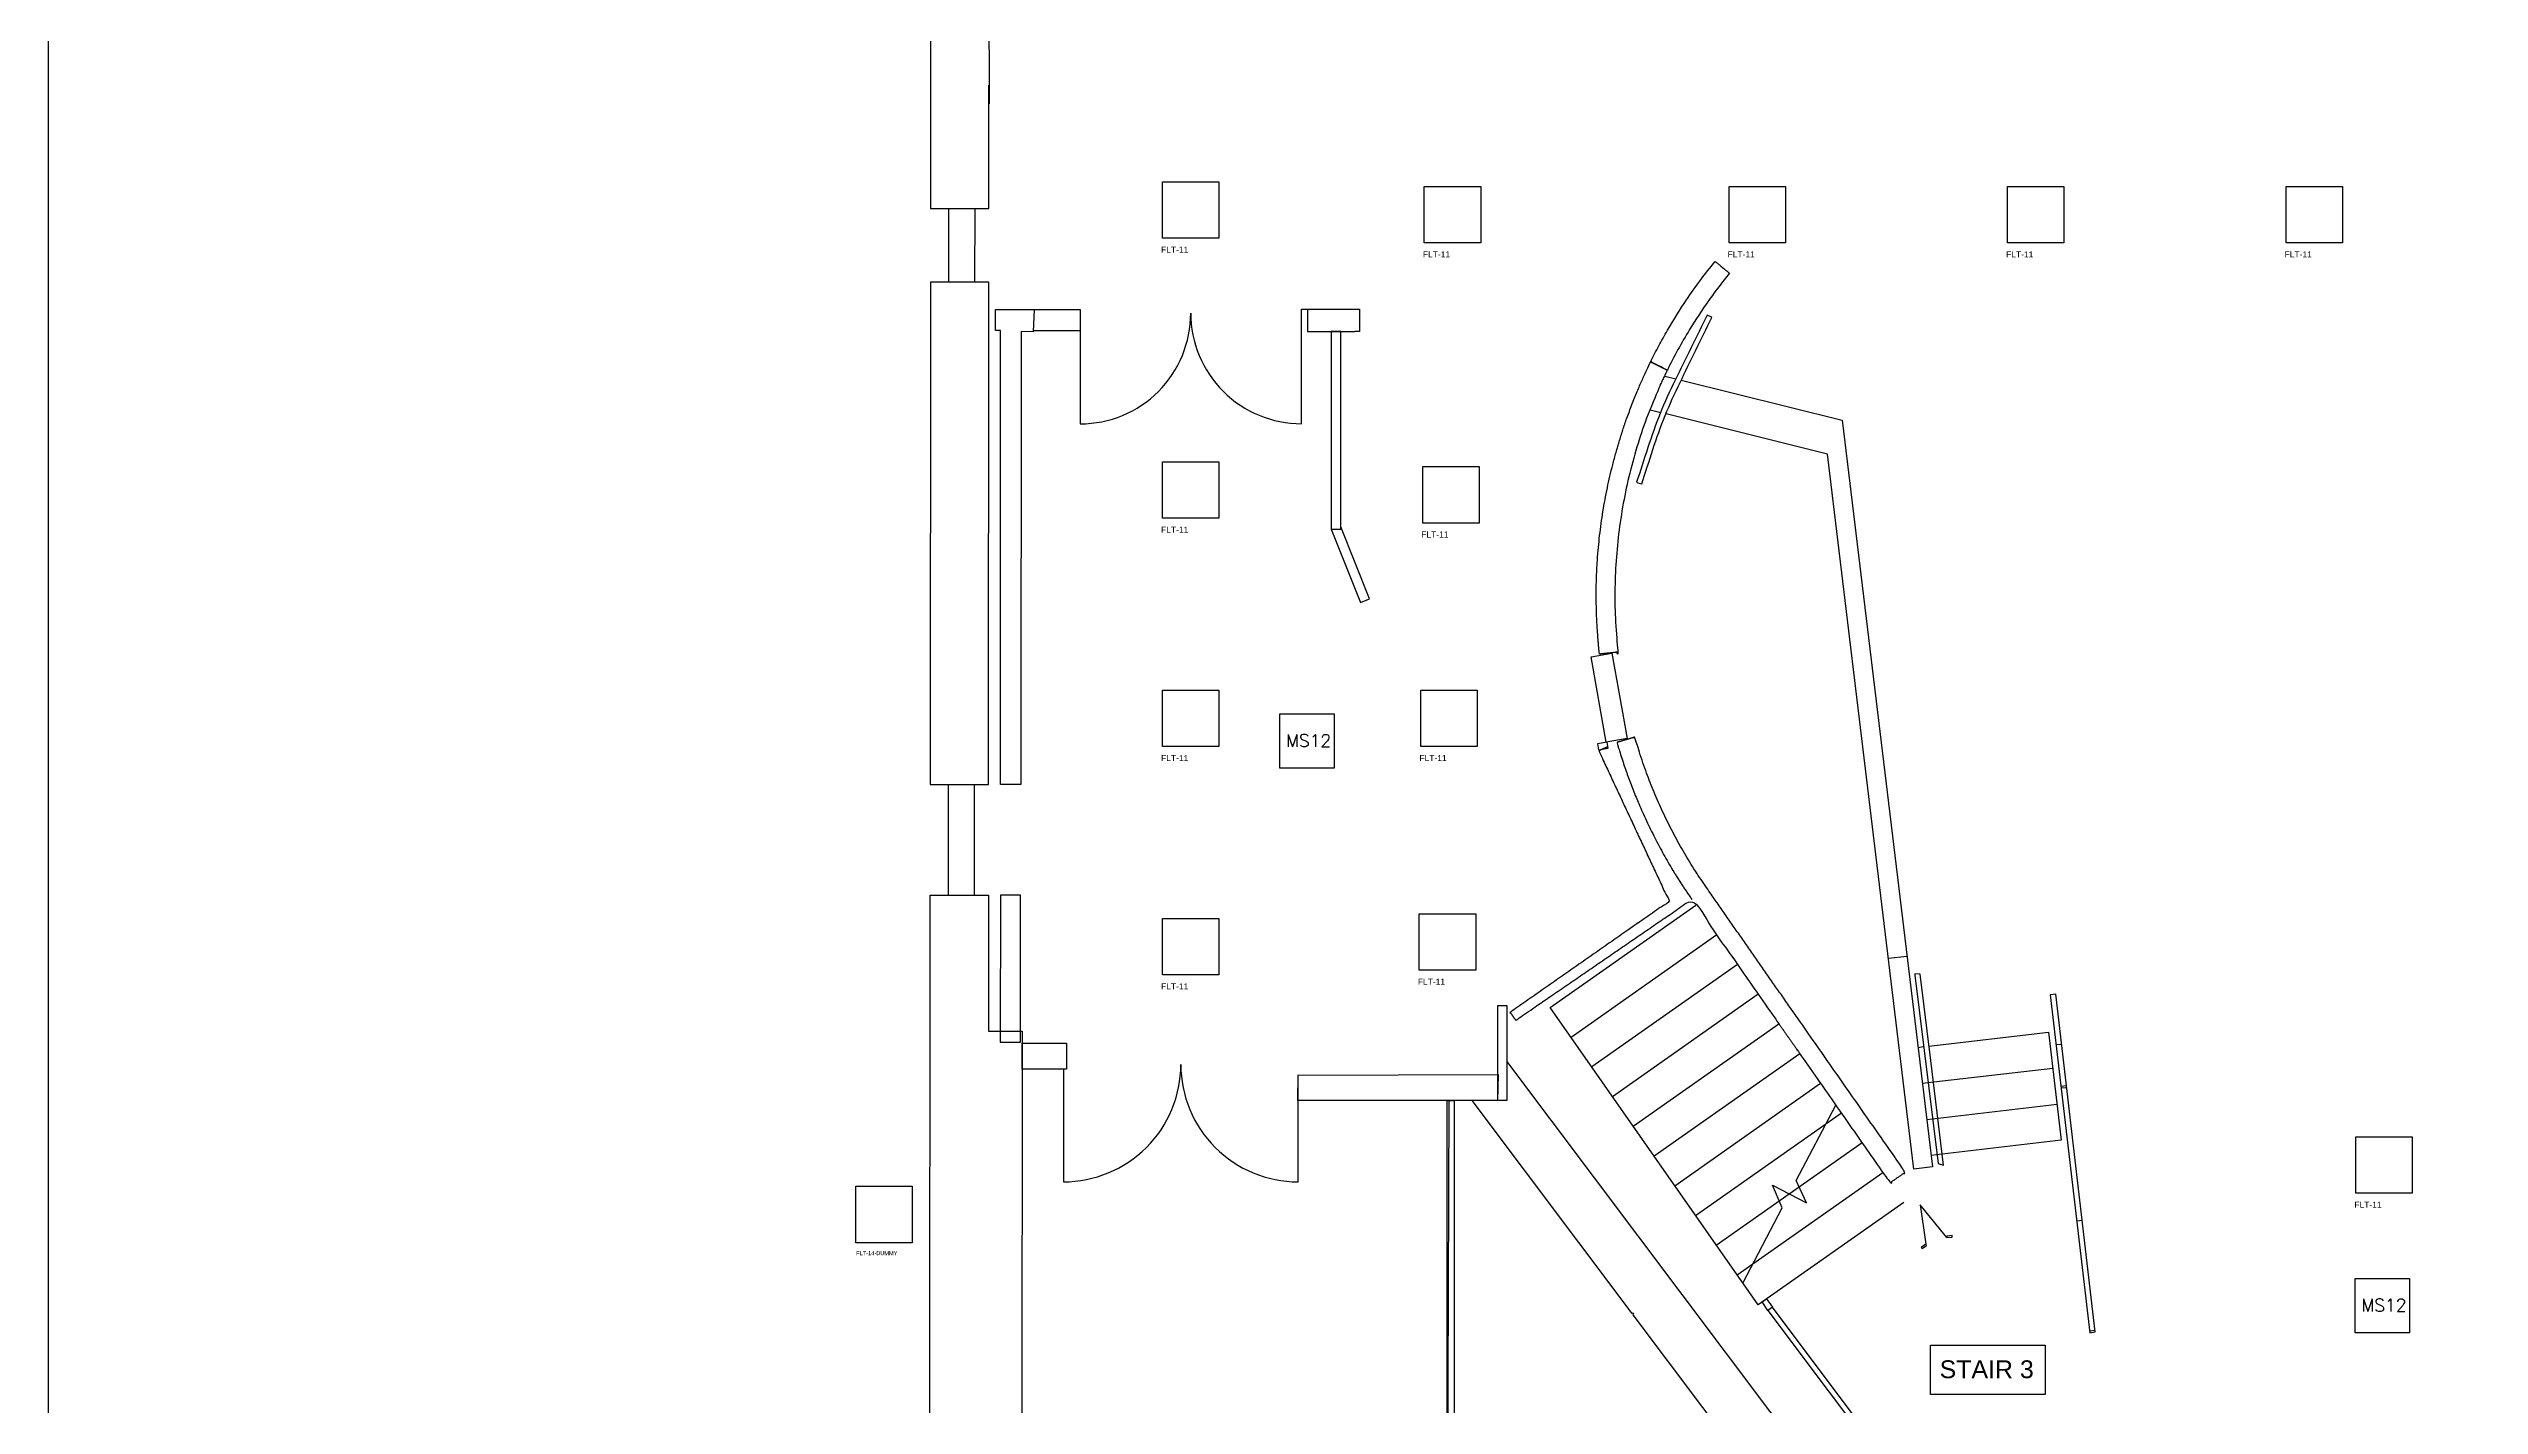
# Model space of a CAD drawing. Header units: feet. Extents: x 0 to 2831, y 0 to 3280.
# Drawn here: x 0 to 1206, y 883 to 1556 of the extents above; entities that cross this region are included whole.
import ezdxf

# ---------------------------------------------------------------- set-up
doc = ezdxf.new("R2010")
doc.units = ezdxf.units.FT
doc.header["$MEASUREMENT"] = 0
doc.layers.get('0').update_dxf_attribs({"color": 255})
for name, color, linetype in [('FLT-FIXTURES', 3, 'Continuous'), ('FLT-NOTES', 7, 'Continuous'), ('FLT-PERIPHERALS', 6, 'Continuous')]:
    doc.layers.add(name, color=color, linetype=linetype)
doc.styles.add('A101 Floor Plan-Level 100$0$Arial', font='arial.ttf', dxfattribs={"height": 147.52994})
doc.styles.add('SIMPLEX', font='simplex.shx')
doc.styles.get("Standard").update_dxf_attribs({"font": 'arial.ttf'})

# ---------------------------------------------------------------- blocks, each defined once
blk = doc.blocks.new('FLT-11')
at = {"layer": 'FLT-FIXTURES'}
blk.add_lwpolyline([(0, 28), (28, 28), (28, 0), (0, 0)], close=True, dxfattribs=at)
blk.add_attdef('FLT-11', (-0.7, -7.2), '', height=3)
blk = doc.blocks.new('FLT-MS12')
at = {"layer": 'FLT-PERIPHERALS'}
blk.add_lwpolyline([(0, 27), (27, 27), (27, 0), (0, 0)], close=True, dxfattribs=at)
at = {"layer": 'FLT-PERIPHERALS', "insert": (3.1, 16.8), "char_height": 6.21, "attachment_point": 1, "style": 'SIMPLEX'}
blk.add_mtext('MS12', dxfattribs=at)
blk = doc.blocks.new('FLT-14-DUMMY')
at = {"layer": 'FLT-FIXTURES'}
blk.add_lwpolyline([(0, 28), (28, 28), (28, 0), (0, 0)], close=True, dxfattribs=at)
blk.add_attdef('FLT-14-DUMMY', (0.2, -6.2), '', height=2)

msp = doc.modelspace()

# ---------------------------------------------------------------- linework, layer by layer
for p, q in [((459.5, 1476.8), (459.4, 1440.2)), ((801.9, 1393.6), (807.4, 1392.3)), ((794.6, 1376.9), (799.9, 1375.6)), ((636.4, 1317.7), (650.9, 1281.2)), ((655.4, 1283), (641.2, 1318.8)), ((650.9, 1281.2), (655.4, 1283)), ((446.5, 1136), (446.5, 1190.9)), ((459.3, 1190.9), (459.3, 1136)), ((827.7, 1116.3), (755.4, 1065.4)), ((838, 1101.5), (765.7, 1050.7)), ((922.1, 1105.6), (912.9, 1104.5)), ((848.3, 1086.8), (776, 1035.9)), ((858.6, 1072), (786.3, 1021.1)), ((868.9, 1057.3), (796.6, 1006.4)), ((927.5, 1060.4), (930.3, 1060.8)), ((929.7, 1042.6), (994.5, 1050.1)), ((879.2, 1042.5), (806.9, 991.6)), ((889.6, 1027.8), (817.2, 976.9)), ((931.9, 1024.7), (996.6, 1032.3)), ((899.9, 1013), (827.5, 962.1)), ((910.2, 998.2), (837.9, 947.4))]:
    msp.add_line(p, q)
for points in [[(0, 3279.7), (2831.3, 3279.7), (2831.3, 0), (0, 0)], [(437.6, 1440.2), (437.5, 1190.9), (466.4, 1190.9), (466.5, 1440.2)], [(636.4, 1317.7), (641.2, 1317.7), (641.2, 1415.7), (636.4, 1415.7)], [(769, 1208.2), (773.8, 1209), (773.3, 1211.9), (768.6, 1211.1)], [(482.3, 1136), (472.3, 1136), (472.2, 1063), (482.3, 1063)], [(933.9, 1053.9), (928.7, 1096.8), (926, 1097), (926, 1096.3), (937.5, 1002.8), (940.2, 1002)], [(993.2, 1086.5), (1012.8, 918.8), (1015.5, 919.2), (995.9, 1086.8)], [(719.1, 1081.3), (723.5, 1081.3), (723.5, 1034), (719.1, 1034)], [(693.9, 1034), (697.5, 1034), (697.6, 566.2), (694, 566.2)], [(941.9, 966), (944.5, 966.3), (944.5, 967), (941.8, 966.7)], [(931.4, 962.7), (929.2, 961.1), (929.6, 960.6), (931.8, 962.1)]]:
    msp.add_lwpolyline(points, close=True)
for points in [[(466.8, 1528.8), (466.5, 1636.7), (475.8, 1636.7), (475.8, 1649.8), (466.5, 1649.8), (466.2, 1929.9), (437.3, 1929.8), (437.6, 1533.4), (437.6, 1476.8), (466.5, 1476.8), (466.6, 1538)], [(446.6, 1440.2), (446.6, 1476.8)], [(624.6, 1426.8), (624.7, 1415.7), (648.2, 1415.8)], [(511.8, 1416.1), (489.1, 1416.1)], [(810, 1391.6), (889.9, 1371.7), (934.7, 1001.1), (925.5, 1000), (882.6, 1354.9), (802.6, 1374.9)], [(765.4, 1254.3), (775.7, 1256.1), (783.2, 1213.7), (772.8, 1211.9), (765.4, 1254.3)], [(482.9, 866.3), (437.3, 866.3), (437.5, 1136), (466.4, 1136), (466.3, 1068.4), (483, 1068.4), (482.9, 866.2)], [(920.5, 983.5), (848.2, 932.6), (745, 1080.2), (817.4, 1131)], [(483, 1062.5), (505.1, 1062.5), (505, 1049.7), (483, 1049.7), (483, 1062.5)], [(933, 1061.1), (992.4, 1068), (998.6, 1014.4), (934, 1006.8)], [(996.1, 1061.8), (998.8, 1062.1)], [(1001.2, 1041.3), (998.6, 1041)], [(998.6, 1040.3), (1001.3, 1040.6)], [(694.8, 1034), (693.2, 566.2), (690.7, 566.2)], [(840.6, 943.4), (860.2, 980.8), (855.3, 992), (872.2, 983.2), (867.2, 994.3), (886.8, 1031.7)], [(941.9, 966), (928.6, 982.3), (931.4, 962.7)], [(1009, 974.5), (1006.4, 974.2)], [(1015.4, 919.9), (1012.7, 919.6)]]:
    msp.add_lwpolyline(points)
for points in [[(489, 1426.6), (488.6, 1415.6), (482.5, 1415.8), (482.4, 1190.9), (472.3, 1190.9), (472.4, 1416.2), (469.9, 1416.3), (469.9, 1426.6), (511.8, 1426.6), (511.9, 1369.9, 0.414214), (566.7, 1424.9, 0.414214), (621.7, 1370), (621.6, 1426.8), (650.4, 1426.8), (650.4, 1415.8), (648.2, 1415.8)], [(503.5, 1049.7), (503.5, 993.7, 0.414214), (561.8, 1051.9, 0.414214), (620, 993.7), (620, 1046.7), (719.2, 1046.9), (719, 1034), (619.9, 1034), (620.1, 1046.8)]]:
    msp.add_lwpolyline(points, format="xyb")
for points, knots in [([(794.9, 1400.7), (797.7, 1399.3), (800.4, 1398), (803.2, 1396.6), (804.9, 1400), (808.4, 1406.8), (815.1, 1418.4), (821.9, 1428.7), (828.7, 1438), (832.2, 1442.5), (834, 1444.7), (833.7, 1445), (833.5, 1445.2), (833.2, 1445.4), (833, 1445.6), (832.8, 1445.8), (832.6, 1445.9), (832.3, 1446.1), (832.1, 1446.3), (831.9, 1446.4), (831, 1447.2), (830, 1448), (829, 1448.8), (828.8, 1449), (828.6, 1449.2), (828.4, 1449.3), (828.2, 1449.5), (828, 1449.7), (827.8, 1449.8), (827.5, 1450.1), (827.2, 1450.3), (826.9, 1450.5), (824.4, 1447.5), (819.5, 1441.2), (811.5, 1429.9), (804.7, 1419), (798.9, 1408.6), (796.2, 1403.3), (794.9, 1400.7)], [0, 0, 0, 0, 1, 1, 1, 1.2, 1.4, 1.7, 1.85, 2, 2, 2, 3, 3, 3, 4, 4, 4, 5, 5, 5, 6, 6, 6, 7, 7, 7, 8, 8, 8, 9, 9, 9, 9.2, 9.4, 9.7, 9.85, 10, 10, 10, 10]), ([(787.9, 1340.9), (789.8, 1346.6), (791.6, 1352.3), (793.5, 1358.1), (797.2, 1369.5), (801.7, 1380.7), (807, 1391.6), (812.3, 1402.4), (817.6, 1413.1), (822.9, 1423.9), (823.7, 1423.5), (824.5, 1423.1), (825.3, 1422.7), (820, 1411.9), (814.7, 1401.2), (809.5, 1390.4), (804.2, 1379.7), (799.7, 1368.6), (796, 1357.2), (794.2, 1351.5), (792.3, 1345.8), (790.5, 1340.1), (789.6, 1340.4), (788.8, 1340.6), (787.9, 1340.9)], [0, 0, 0, 0, 1, 1, 1, 1.14254, 1.14254, 1.14254, 2.14254, 2.14254, 2.14254, 3.14254, 3.14254, 3.14254, 4.14254, 4.14254, 4.14254, 4.28508, 4.28508, 4.28508, 5.28508, 5.28508, 5.28508, 6.28508, 6.28508, 6.28508, 6.28508])]:
    msp.add_open_spline(points, degree=3, knots=knots)
for points, weights, knots in [([(769.5, 1255.6), (772.6, 1256), (775.6, 1256.3), (778.7, 1256.6), (773.4, 1305), (781.7, 1352.9), (803.2, 1396.6), (800.4, 1398), (797.7, 1399.3), (794.9, 1400.7), (793.5, 1397.8), (789.9, 1390.2), (786.7, 1382.2), (784, 1375.2), (782.2, 1370.4), (778.8, 1359.9), (774.4, 1343.4), (770.9, 1325.6), (768.7, 1307.4), (767.7, 1288.9), (768.1, 1271.6), (769, 1260.5), (769.5, 1255.6)], [1, 1, 1, 1, 0.973357973509, 0.973357973509, 1, 1, 1, 1, 1, 1, 1, 1, 1, 1, 1, 1, 1, 1, 1, 1, 1], [0, 0, 0, 0, 1, 1, 1, 1.567324, 1.567324, 1.567324, 2.567324, 2.567324, 2.567324, 2.603955, 2.664587, 2.664587, 2.664587, 2.721826, 2.786812, 2.851797, 2.916783, 2.981769, 3.046754, 3.097933, 3.097933, 3.097933, 3.097933]), ([(773.6, 1209.6), (772.1, 1209), (770.7, 1208.3), (769.2, 1207.6), (780.8, 1182.7), (792.5, 1157.8), (804.1, 1132.9), (777.8, 1114.6), (751.5, 1096.2), (725.2, 1077.8), (726.1, 1076.5), (727.1, 1075.2), (728, 1073.9), (757.1, 1093.9), (786.2, 1113.9), (815.4, 1133.9), (848.2, 1087), (880.9, 1040.1), (913.7, 993.2), (916.2, 995), (918.8, 996.7), (921.3, 998.5), (888.5, 1045.4), (855.7, 1092.3), (823, 1139.2), (806.9, 1162.1), (794.8, 1187.4), (787.1, 1214.4), (784.1, 1213.5), (781.2, 1212.7), (778.2, 1211.8), (779.6, 1206.9), (783.1, 1196), (789.5, 1179.7), (797.5, 1163), (806.1, 1147.7), (812.3, 1138.2), (815.4, 1133.9)], [1, 1, 1, 1, 1, 1, 1, 1, 1, 1, 1, 1, 1, 1, 1, 1, 1, 1, 1, 1, 1, 1, 1, 1, 1, 0.990957020783, 0.990957020783, 1, 1, 1, 1, 1, 1, 1, 1, 1, 1, 1], [0, 0, 0, 0, 1, 1, 1, 2, 2, 2, 3, 3, 3, 4, 4, 4, 5, 5, 5, 6, 6, 6, 7, 7, 7, 8, 8, 8, 8.329791, 8.329791, 8.329791, 9.329791, 9.329791, 9.329791, 9.383512, 9.448497, 9.513483, 9.578468, 9.636101, 9.636101, 9.636101, 9.636101])]:
    msp.add_rational_spline(points, weights, degree=3, knots=knots)

# ---------------------------------------------------------------- block references
at = {"layer": 'FLT-FIXTURES'}
for name, p, values in [('FLT-11', (552.7, 1462.1), {'FLT-11': 'FLT-11'}), ('FLT-11', (682.6, 1459.7), {'FLT-11': 'FLT-11'}), ('FLT-11', (833.8, 1459.7), {'FLT-11': 'FLT-11'}), ('FLT-11', (972, 1459.7), {'FLT-11': 'FLT-11'}), ('FLT-11', (1110.2, 1459.7), {'FLT-11': 'FLT-11'}), ('FLT-11', (552.7, 1323.1), {'FLT-11': 'FLT-11'}), ('FLT-11', (681.8, 1320.7), {'FLT-11': 'FLT-11'}), ('FLT-11', (552.7, 1209.7), {'FLT-11': 'FLT-11'}), ('FLT-11', (680.9, 1209.7), {'FLT-11': 'FLT-11'}), ('FLT-11', (552.7, 1096.4), {'FLT-11': 'FLT-11'}), ('FLT-11', (680.1, 1098.7), {'FLT-11': 'FLT-11'}), ('FLT-11', (1144.8, 988), {'FLT-11': 'FLT-11'}), ('FLT-14-DUMMY', (400.5, 963.5), {'FLT-14-DUMMY': 'FLT-14-DUMMY'})]:
    msp.add_blockref(name, p, dxfattribs=at).add_auto_attribs(values)
at = {"layer": 'FLT-PERIPHERALS'}
for p in [(610.9, 1199), (1144.5, 918.8)]:
    msp.add_blockref('FLT-MS12', p, dxfattribs=at)

# ---------------------------------------------------------------- next in the draw order: texts
at = {"layer": 'FLT-NOTES', "insert": (938.3, 905.1), "char_height": 8.85, "width": 48.05, "attachment_point": 1, "line_spacing_factor": 0.938532, "style": 'A101 Floor Plan-Level 100$0$Arial', "bg_fill": 3, "box_fill_scale": 1.25, "bg_fill_color": 7, "bg_fill_transparency": 0}
msp.add_mtext('STAIR 3', dxfattribs=at)

# ---------------------------------------------------------------- next in the draw order: linework, layer by layer
for points in [[(706.2, 1034), (785.6, 928.3), (785.9, 928.6), (786.4, 928), (786.1, 927.7), (1028, 605.7), (1028.3, 606), (1028.7, 605.3), (1028.4, 605.1), (1051, 575), (1071.5, 590.4), (723.6, 1053.6)], [(853.1, 929.9), (1033.6, 689.2), (1044.4, 674.8), (1046.6, 676.4), (1035.8, 690.8), (855.3, 931.5), (853.1, 929.9), (850.2, 934.1), (852.4, 935.6), (855.3, 931.5)]]:
    msp.add_lwpolyline(points)
at = {"layer": 'FLT-NOTES'}
msp.add_lwpolyline([(933.8, 912.6), (990.6, 912.6), (990.6, 888.2), (933.8, 888.2)], close=True, dxfattribs=at)

doc.saveas('drawing.dxf')
